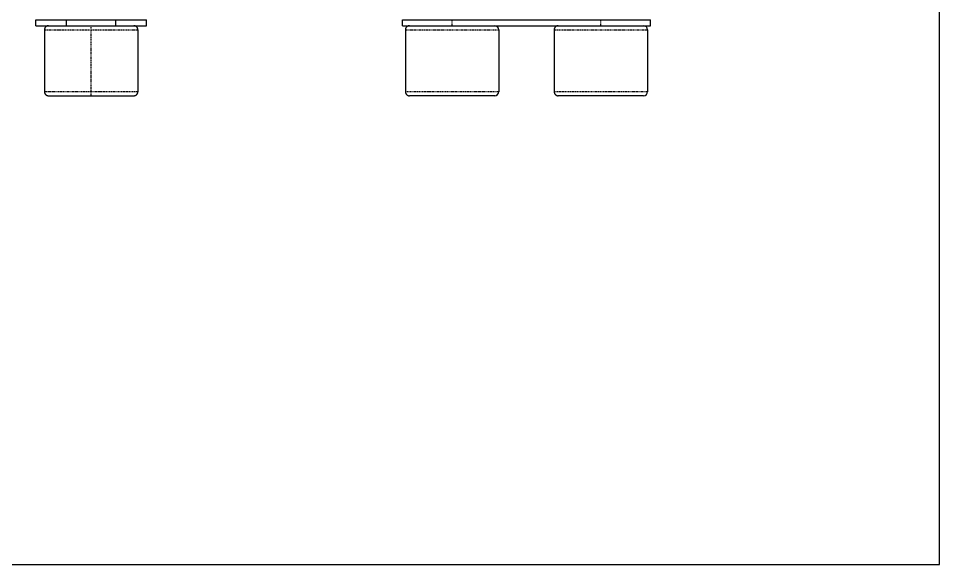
# Model space of a CAD drawing. Header units: inches. Extents: x 0 to 297, y 0 to 210.
# Drawn here: x 139.1 to 297, y 0 to 93.6 of the extents above; entities that cross this region are included whole.
import ezdxf

# ---------------------------------------------------------------- set-up
doc = ezdxf.new("R2010")
doc.units = ezdxf.units.IN
doc.header["$LTSCALE"] = 0.64311
doc.header["$MEASUREMENT"] = 0
doc.linetypes.add('PHANTOM', pattern=[0.8, 0.45, -0.05, 0.1, -0.05, 0.1, -0.05])
doc.layers.get('0').update_dxf_attribs({"linetype": 'CONTINUOUS'})
doc.layers.add('02_ALL_AXES', color=7, linetype='CONTINUOUS')
doc.layers.add('07_ALL_FEATURES', color=7, linetype='CONTINUOUS')

msp = doc.modelspace()

# ---------------------------------------------------------------- linework, layer by layer
at = {"color": 7, "linetype": 'Continuous'}
for p, q in [((297, 0), (297, 210)), ((0, 0), (297, 0))]:
    msp.add_line(p, q, dxfattribs=at)
at = {"layer": '02_ALL_AXES', "color": 3, "linetype": 'Continuous'}
for p, q in [((142.083, 92.323), (142.083, 93.323)), ((161.083, 92.323), (161.083, 93.323)), ((213.443, 93.323), (238.943, 93.323)), ((213.443, 92.323), (238.943, 92.323))]:
    msp.add_line(p, q, dxfattribs=at)
at = {"layer": '02_ALL_AXES', "color": 3, "linetype": 'PHANTOM'}
for p, q in [((213.443, 92.323), (213.443, 93.323)), ((238.943, 92.323), (238.943, 93.323))]:
    msp.add_line(p, q, dxfattribs=at)
at = {"layer": '07_ALL_FEATURES', "color": 3, "linetype": 'Continuous'}
for p, q in [((142.083, 93.323), (161.083, 93.323)), ((147.341, 92.323), (147.341, 93.323)), ((155.826, 92.323), (155.826, 93.323)), ((204.943, 92.323), (204.943, 93.323)), ((204.943, 93.323), (213.443, 93.323)), ((238.943, 93.323), (247.443, 93.323)), ((247.443, 92.323), (247.443, 93.323)), ((142.083, 92.323), (161.083, 92.323)), ((204.943, 92.323), (213.443, 92.323)), ((238.943, 92.323), (247.443, 92.323))]:
    msp.add_line(p, q, dxfattribs=at)
at = {"layer": '07_ALL_FEATURES', "color": 7, "linetype": 'Continuous'}
for p, q in [((143.583, 91.623), (143.583, 81.023)), ((159.583, 91.623), (159.583, 81.023)), ((205.443, 91.623), (205.443, 81.023)), ((205.443, 91.623), (205.443, 91.623)), ((221.443, 91.623), (221.443, 81.023)), ((230.943, 91.623), (230.943, 91.623)), ((230.943, 91.623), (230.943, 81.023)), ((246.943, 91.623), (246.943, 81.023)), ((205.443, 81.023), (205.443, 81.023)), ((230.943, 81.023), (230.943, 81.023)), ((230.973, 80.817), (230.985, 80.782)), ((144.279, 80.323), (158.888, 80.323)), ((220.747, 80.323), (206.142, 80.323)), ((231.169, 80.507), (231.197, 80.483)), ((231.197, 80.483), (231.227, 80.46)), ((231.227, 80.46), (231.257, 80.439)), ((246.247, 80.323), (231.642, 80.323))]:
    msp.add_line(p, q, dxfattribs=at)
at = {"layer": '07_ALL_FEATURES', "color": 7, "linetype": 'PHANTOM'}
for p, q in [((143.583, 91.623), (159.583, 91.623)), ((151.583, 80.323), (151.583, 92.323)), ((205.443, 91.623), (221.443, 91.623)), ((230.943, 91.623), (246.943, 91.623)), ((159.583, 81.023), (143.583, 81.023)), ((221.443, 81.023), (205.443, 81.023)), ((246.943, 81.023), (230.943, 81.023))]:
    msp.add_line(p, q, dxfattribs=at)
at = {"layer": '07_ALL_FEATURES', "color": 7, "linetype": 'Continuous'}
for points in [[(144.279, 92.323), (144.242, 92.322), (144.205, 92.319), (144.168, 92.315), (144.131, 92.308), (144.095, 92.299), (144.06, 92.288), (144.025, 92.276), (143.991, 92.261), (143.957, 92.245), (143.925, 92.227), (143.893, 92.208), (143.863, 92.186), (143.833, 92.164), (143.805, 92.139), (143.779, 92.113), (143.753, 92.086), (143.73, 92.058), (143.707, 92.028), (143.687, 91.997), (143.668, 91.965), (143.65, 91.933), (143.635, 91.899), (143.621, 91.864), (143.609, 91.829), (143.599, 91.794), (143.591, 91.757), (143.585, 91.721), (143.581, 91.684), (143.579, 91.647), (143.578, 91.623)], [(159.588, 91.623), (159.588, 91.647), (159.586, 91.684), (159.581, 91.721), (159.575, 91.757), (159.567, 91.794), (159.557, 91.829), (159.545, 91.864), (159.532, 91.899), (159.516, 91.933), (159.499, 91.965), (159.48, 91.997), (159.459, 92.028), (159.437, 92.058), (159.413, 92.086), (159.388, 92.113), (159.361, 92.139), (159.333, 92.164), (159.304, 92.186), (159.274, 92.208), (159.242, 92.227), (159.21, 92.245), (159.176, 92.261), (159.142, 92.276), (159.107, 92.288), (159.071, 92.299), (159.035, 92.308), (158.999, 92.315), (158.962, 92.319), (158.925, 92.322), (158.888, 92.323)], [(206.142, 92.323), (206.105, 92.322), (206.068, 92.319), (206.032, 92.315), (205.995, 92.308), (205.959, 92.299), (205.923, 92.288), (205.889, 92.276), (205.854, 92.261), (205.821, 92.245), (205.788, 92.227), (205.757, 92.208), (205.727, 92.186), (205.697, 92.164), (205.669, 92.139), (205.643, 92.113), (205.617, 92.086), (205.594, 92.058), (205.571, 92.028), (205.551, 91.997), (205.532, 91.965), (205.514, 91.933), (205.499, 91.899), (205.485, 91.864), (205.473, 91.829), (205.463, 91.794), (205.455, 91.757), (205.449, 91.721), (205.445, 91.684), (205.443, 91.647), (205.442, 91.623)], [(231.642, 92.323), (231.605, 92.322), (231.568, 92.319), (231.532, 92.315), (231.495, 92.308), (231.459, 92.299), (231.423, 92.288), (231.389, 92.276), (231.354, 92.261), (231.321, 92.245), (231.288, 92.227), (231.257, 92.208), (231.227, 92.186), (231.197, 92.164), (231.169, 92.139), (231.143, 92.113), (231.117, 92.086), (231.094, 92.058), (231.071, 92.028), (231.051, 91.997), (231.032, 91.965), (231.014, 91.933), (230.999, 91.899), (230.985, 91.864), (230.973, 91.829), (230.963, 91.794), (230.955, 91.757), (230.949, 91.721), (230.945, 91.684), (230.943, 91.647), (230.942, 91.623)], [(143.578, 81.023), (143.579, 81), (143.581, 80.963), (143.585, 80.926), (143.591, 80.889), (143.599, 80.853), (143.609, 80.818), (143.621, 80.782), (143.635, 80.748), (143.65, 80.714), (143.668, 80.681), (143.687, 80.65), (143.707, 80.619), (143.73, 80.589), (143.753, 80.561), (143.779, 80.533), (143.805, 80.508), (143.833, 80.483), (143.863, 80.46), (143.893, 80.439), (143.925, 80.42), (143.957, 80.402), (143.991, 80.385), (144.025, 80.371), (144.06, 80.359), (144.095, 80.348), (144.131, 80.339), (144.168, 80.332), (144.205, 80.327), (144.242, 80.324), (144.279, 80.323)], [(158.888, 80.323), (158.925, 80.324), (158.962, 80.327), (158.999, 80.332), (159.035, 80.339), (159.071, 80.348), (159.107, 80.359), (159.142, 80.371), (159.176, 80.385), (159.21, 80.402), (159.242, 80.42), (159.274, 80.439), (159.304, 80.46), (159.333, 80.483), (159.361, 80.508), (159.388, 80.533), (159.413, 80.561), (159.437, 80.589), (159.459, 80.619), (159.48, 80.65), (159.499, 80.681), (159.516, 80.714), (159.532, 80.748), (159.545, 80.782), (159.557, 80.818), (159.567, 80.853), (159.575, 80.889), (159.581, 80.926), (159.586, 80.963), (159.588, 81), (159.588, 81.023)], [(205.442, 81.023), (205.443, 81), (205.445, 80.963), (205.449, 80.926), (205.455, 80.889), (205.463, 80.853), (205.473, 80.817), (205.485, 80.782), (205.499, 80.748), (205.514, 80.714), (205.532, 80.681), (205.551, 80.649), (205.571, 80.619), (205.594, 80.589), (205.617, 80.56), (205.643, 80.533), (205.669, 80.507), (205.697, 80.483), (205.727, 80.46), (205.757, 80.439), (205.788, 80.419), (205.821, 80.402), (205.854, 80.385), (205.889, 80.371), (205.923, 80.359), (205.959, 80.348), (205.995, 80.339), (206.032, 80.332), (206.068, 80.327), (206.105, 80.324), (206.142, 80.323)], [(230.942, 81.023), (230.943, 81), (230.945, 80.963), (230.949, 80.926), (230.955, 80.889), (230.963, 80.853), (230.973, 80.817)], [(230.985, 80.782), (230.999, 80.748), (231.014, 80.714), (231.032, 80.681), (231.051, 80.649), (231.071, 80.619), (231.094, 80.589), (231.117, 80.56), (231.143, 80.533), (231.169, 80.507)], [(231.257, 80.439), (231.288, 80.419), (231.321, 80.402), (231.354, 80.385), (231.389, 80.371), (231.423, 80.359), (231.459, 80.348), (231.495, 80.339), (231.532, 80.332), (231.568, 80.327), (231.605, 80.324), (231.642, 80.323)]]:
    msp.add_lwpolyline(points, dxfattribs=at)
for centre, start, end in [((220.747, 91.623), 0.01783, 90.01772), ((246.247, 91.623), 0.01783, 90.01772), ((220.747, 81.024), 269.98227, 359.98215), ((246.247, 81.024), 269.98227, 359.98215)]:
    msp.add_arc(centre, 0.7, start, end, dxfattribs=at)

doc.saveas('drawing.dxf')
